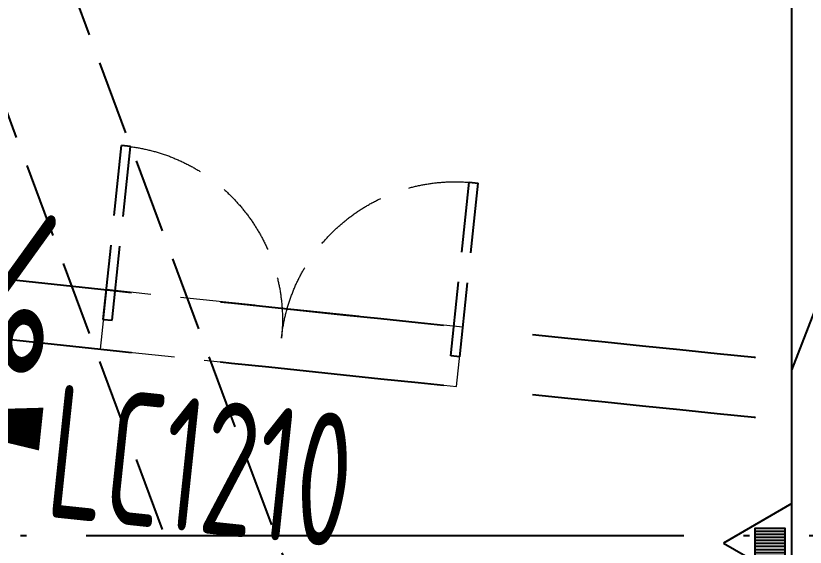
# Model space of a CAD drawing. Header units: inches. Extents: x 0 to 1813292486, y 0 to 3473589894.
# Drawn here: x 600541788 to 600544431, y 3473203979 to 3473205758 of the extents above; entities that cross this region are included whole.
import ezdxf

# ---------------------------------------------------------------- set-up
doc = ezdxf.new("R2010")
doc.units = ezdxf.units.IN
doc.header["$LTSCALE"] = 1000
doc.header["$MEASUREMENT"] = 0
doc.linetypes.add('AX-MALL-GIRD-200$0$DOTE', pattern=[2.4200000000000004, 2, -0.2, 0.02, -0.2])
doc.linetypes.add('AX-MALL-WALL-P02-QT$0$DASH', pattern=[0.35, 0.25, -0.1])
for name, color, linetype in [('A-Anno-Note', 241, 'Continuous'), ('AX-MALL-DIM-P02$0$A-Anno-Dims', 3, 'Continuous'), ('AX-MALL-DIM-P02$0$A-Anno-Note', 241, 'Continuous'), ('AX-MALL-DIM-P02$0$A-Detl-Thin', 131, 'Continuous'), ('AX-MALL-GIRD-200$0$A-Grid', 222, 'AX-MALL-GIRD-200$0$DOTE'), ('AX-MALL-P02-200$0$A-Anno-Note', 241, 'Continuous'), ('AX-MALL-WALL-P02$0$A-Anno-Note', 241, 'Continuous'), ('AX-MALL-WALL-P02-QT$0$A-Detl-Patt', 8, 'Continuous'), ('AX-MALL-WALL-P02-QT$0$A-Detl-Thin', 131, 'Continuous'), ('AX-MALL-WALL-P02-QT$0$A-Wall', 2, 'Continuous'), ('AX-MALL-WALL-P02-QT$0$A-Wall-Patt', 13, 'Continuous'), ('AX-MALL-WALL-P02-QT$0$A-Wind', 4, 'Continuous'), ('AX-MALL-WORD-P02$0$A-Wind-Iden', 11, 'Continuous'), ('AX-MALL-ZTKD-P02$0$A-Anno-Note', 241, 'Continuous'), ('PX-MALL-P02-LG$0$P-Exsh', 31, 'Continuous')]:
    doc.layers.add(name, color=color, linetype=linetype)
doc.layers.add('AX-MALL-WALL-P02-QT$0$M-AUX-TO-ARCH', color=1, linetype='Continuous', plot=False)
doc.styles.add('AX-MALL-DIM-P02$0$_TCH_DIM', font='gbenor.shx')
doc.styles.add('AX-MALL-WORD-P02$0$_TCH_WINDOW', font='gbenor.shx', dxfattribs={"bigfont": 'gbcbig.shx'})

# ---------------------------------------------------------------- blocks, each defined once
blk = doc.blocks.new('AX-MALL-WORD-P02')
at = {"layer": 'AX-MALL-WORD-P02$0$A-Wind-Iden', "style": 'AX-MALL-WORD-P02$0$_TCH_WINDOW', "width": 0.7}
blk.add_text('LC1210', height=446.25, rotation=333.5501812666943, dxfattribs=at).set_placement((600344738.3405137, 3473077663.994241))
blk = doc.blocks.new('AX-MALL-GIRD-200')
at = {"layer": 'AX-MALL-GIRD-200$0$A-Grid'}
blk.add_line((600215588.64225, 3473125707.549852), (600573484.6463486, 3472992380.78657), dxfattribs=at)
blk = doc.blocks.new('AX-MALL-WALL-P02-QT$0$tj')
at = {"layer": 'AX-MALL-WALL-P02-QT$0$A-Detl-Patt'}
h = blk.add_hatch(dxfattribs=at)
h.set_pattern_fill('STEEL', color=256, scale=100.0000000000001, angle=50.43183869082386)
h.set_pattern_definition([(75.00000000004839, (-14278.19445574284, 156289.8254051208), (-153.3407249234246, 41.08752340989569), []), (75.00000000004839, (-14317.88195610046, 156358.5661673546), (-153.3407249234246, 41.08752340989569), [])])
edge = h.paths.add_edge_path()
edge.add_line((88101.273016572, 47666.64152574539), (87883.93542659283, 47459.84604215622))
edge.add_line((87883.93542659283, 47459.84604215622), (91571.54751467705, 43584.64122533798))
edge.add_arc((262949.389629302, 558937.705083496), 543101.4133620498, 251.6057364187558, 260.0288666978238)
edge.add_arc((172180.8466627672, -2862.146247219684), 27099.9982179492, 64.7128659603706, 96.9316049602786, ccw=False)
edge.add_arc((262948.9730309481, 558936.3205539446), 543099.9677998082, 261.6155114784545, 271.7251478115656)
edge.add_line((279298.9759148359, 16082.51663446426), (279298.9759315252, 16382.65274763107))
edge.add_arc((262948.9742454757, 558936.3204835369), 542799.9676941936, 261.62020364125146, 271.7261014454634, ccw=False)
edge.add_arc((172180.8456921196, -2862.14609140989), 27400.00151046549, 64.80631838577902, 96.83815911678944)
edge.add_arc((262949.394896181, 558937.7037490648), 542801.4137571028, 251.6136389015772, 260.02417327084333, ccw=False)
edge.add_line((91737.26096642017, 43845.69257831573), (88101.273016572, 47666.64152574539))
blk = doc.blocks.new('AX-MALL-WALL-P02-QT$0$1')
at = {"layer": 'AX-MALL-WALL-P02-QT$0$A-Detl-Patt', "linetype": 'AX-MALL-WALL-P02-QT$0$DASH', "extrusion": (0, 0, -1)}
for p, q in [((108521.714856267, -109072.1955194473), (108772.1514668465, -108543.5117721558)), ((108799.2634540796, -108556.3546748161), (108772.1514668465, -108543.5117721558)), ((108548.8268431425, -109085.0384221077), (108799.2634540796, -108556.3546748161)), ((109579.0823497772, -109573.0687398911), (109829.5189602375, -109044.3849935532)), ((109829.5189602375, -109044.3849935532), (109856.6309474707, -109057.2278962135)), ((108521.714856267, -109072.1955194473), (108548.8268431425, -109085.0384221077)), ((109606.1943365335, -109585.9116430283), (109856.6309474707, -109057.2278962135)), ((109606.1943365335, -109585.9116430283), (109579.0823497772, -109573.0687398911))]:
    blk.add_line(p, q, dxfattribs=at)
at = {"layer": 'AX-MALL-WALL-P02-QT$0$A-Detl-Patt', "linetype": 'AX-MALL-WALL-P02-QT$0$DASH', "lineweight": 13, "extrusion": (0, 0, -1)}
blk.add_lwpolyline([(-108799.1811138391, -108556.5284986496, 0.4067224467930122), (-109063.9545964003, -109329.0535812378, 0.4067224466732205), (-109829.4366202354, -109044.5588169098)], format="xyb", dxfattribs=at)
at = {"layer": 'AX-MALL-WALL-P02-QT$0$A-Detl-Patt', "linetype": 'AX-MALL-WALL-P02-QT$0$DASH', "lineweight": 13}
blk.add_lwpolyline([(108478.905179143, -109162.5688095093), (109563.3846606016, -109676.2849311829), (109649.0040137768, -109495.538351059), (108564.524532795, -108981.8222289085)], close=True, dxfattribs=at)
blk = doc.blocks.new('AX-MALL-WALL-P02-QT')
at = {"layer": 'AX-MALL-WALL-P02-QT$0$A-Wall-Patt'}
h = blk.add_hatch(dxfattribs=at)
h.set_pattern_fill('普通砖', color=256, scale=200, style=0)
h.set_pattern_definition([(45, (0, 359.0227), (-353.55353201463, 353.55353201463), [])])
h.paths.add_polyline_path([(600346967.179441, 3473076197.967422), (600347097.0262581, 3473076245.461627), (600350253.4197618, 3473084718.333798), (600350182.9838024, 3473084815.715624), (600350066.0021325, 3473084788.152364), (600346916.7070831, 3473076334.334946)])
at = {"layer": 'AX-MALL-WALL-P02-QT$0$A-Detl-Patt', "linetype": 'AX-MALL-WALL-P02-QT$0$DASH'}
for p, q in [((600345450.3799645, 3473086721.034152), (600345434.871573, 3473064680.411211)), ((600345101.2871329, 3473085783.946006), (600345085.7787414, 3473063743.323064))]:
    blk.add_line(p, q, dxfattribs=at)
at = {"layer": 'AX-MALL-WALL-P02-QT$0$A-Detl-Thin', "linetype": 'AX-MALL-WALL-P02-QT$0$DASH', "ltscale": 3}
for points in [[(600343667.0235265, 3473079069.309587, 0.001866394814194767), (600347267.6084688, 3473077276.277822, 0.001866394814194767)], [(600343596.7870332, 3473078880.770123, 0.001865694497685653), (600347197.4274172, 3473077087.887198)]]:
    blk.add_lwpolyline(points, format="xyb", dxfattribs=at)
at = {"layer": 'AX-MALL-WALL-P02-QT$0$A-Wall'}
blk.add_line((600346916.7070831, 3473076334.334946), (600350066.0021325, 3473084788.152364), dxfattribs=at)
at = {"layer": 'AX-MALL-WALL-P02-QT$0$A-Detl-Thin', "rotation": 339.5681613091762}
blk.add_blockref('AX-MALL-WALL-P02-QT$0$tj', (600144118.6961328, 3473128496.287411), dxfattribs=at)
at = {"layer": 'AX-MALL-WALL-P02-QT$0$A-Wind'}
blk.add_blockref('AX-MALL-GIRD-200', (0, 0), dxfattribs=at)
at = {"layer": 'AX-MALL-WALL-P02-QT$0$M-AUX-TO-ARCH', "rotation": 358.8956406484432}
blk.add_blockref('AX-MALL-WALL-P02-QT$0$1', (600238757.1282792, 3473189355.416696), dxfattribs=at)
blk = doc.blocks.new('AX-MALL-WALL-P02')
at = {"layer": 'AX-MALL-WALL-P02$0$A-Anno-Note'}
blk.add_blockref('AX-MALL-WORD-P02', (0, 0), dxfattribs=at)
blk.add_blockref('AX-MALL-WALL-P02-QT', (0, 0), dxfattribs=at)
blk = doc.blocks.new('PX-MALL-P02-LG$0$MHQ')
at = {"layer": 'PX-MALL-P02-LG$0$P-Exsh', "ltscale": 0.7}
h = blk.add_hatch(dxfattribs=at)
h.set_pattern_fill('ANSI31', color=256, scale=25, style=0)
h.set_pattern_definition([(45, (-160019.2306599375, -42228.3236173685), (-28.0633003783411, 28.0633003783411), [])])
h.paths.add_polyline_path([(-75.0000000015425, 185.1731819980414), (75, 185.1731819980414), (75, 35.17318199802685), (-75.0000000015425, 35.17318199802685)])
for points in [[(0, 346.4101615137042), (-200, -1.455191522836685e-11), (200, -1.455191522836685e-11)], [(0, 346.4101615137042), (-200, -1.455191522836685e-11), (200, -1.455191522836685e-11)], [(0, 346.4101615137042), (-200, -1.455191522836685e-11), (200, -1.455191522836685e-11)], [(-75.0000000015425, 185.1731819980414), (75, 185.1731819980414), (75, 35.17318199802685), (-75.0000000015425, 35.17318199802685)]]:
    blk.add_lwpolyline(points, close=True, dxfattribs=at)
blk = doc.blocks.new('PX-MALL-P02-LG$0$A$C301F1425')
at = {"layer": 'PX-MALL-P02-LG$0$P-Exsh', "ltscale": 0.7}
for p in [(-200, 1.455191522836685e-11), (200, 1.455191522836685e-11)]:
    blk.add_blockref('PX-MALL-P02-LG$0$MHQ', p, dxfattribs=at)
blk = doc.blocks.new('PX-MALL-P02-LG')
at = {"xscale": 0.6600000001490108, "yscale": 0.6600000001490108, "zscale": 0.6600000001490108, "rotation": 69.5681608738742}
blk.add_blockref('PX-MALL-P02-LG$0$A$C301F1425', (600347008.8675927, 3473076581.726216), dxfattribs=at)
blk = doc.blocks.new('AX-MALL-ZTKD-P02')
at = {"layer": 'AX-MALL-ZTKD-P02$0$A-Anno-Note'}
blk.add_blockref('AX-MALL-GIRD-200', (0, 0), dxfattribs=at)
blk = doc.blocks.new('AX-MALL-DIM-P02')
at = {"layer": 'AX-MALL-DIM-P02$0$A-Anno-Dims'}
blk.add_lwpolyline([(600344934.7989593, 3473077889.872748, 0, 0, 0), (600344349.9865556, 3473078180.138116, 0, 144, 0), (600344833.6834326, 3473077940.060356, 0, 0, 0)], format="xyseb", dxfattribs=at)
at = {"layer": 'AX-MALL-DIM-P02$0$A-Detl-Thin'}
blk.add_blockref('AX-MALL-ZTKD-P02', (-2.384185791015625e-06, 9.5367431640625e-07), dxfattribs=at)
at = {"layer": 'AX-MALL-DIM-P02$0$A-Anno-Note', "style": 'AX-MALL-DIM-P02$0$_TCH_DIM', "width": 0.7}
blk.add_text('1%', height=535.5, rotation=333.6029893612126, dxfattribs=at).set_placement((600344450.6879306, 3473078331.309321))
blk = doc.blocks.new('AX-MALL-P02-200')
at = {"layer": 'AX-MALL-P02-200$0$A-Anno-Note'}
blk.add_blockref('AX-MALL-WALL-P02', (0, 0), dxfattribs=at)
for name in ['AX-MALL-DIM-P02', 'PX-MALL-P02-LG']:
    blk.add_blockref(name, (0, 0), dxfattribs=at)

msp = doc.modelspace()

# ---------------------------------------------------------------- block references
at = {"layer": 'A-Anno-Note', "rotation": 20.43183869077545}
msp.add_blockref('AX-MALL-P02-200', (1250392458.527329, 9048125.682563305), dxfattribs=at)

doc.saveas('drawing.dxf')
